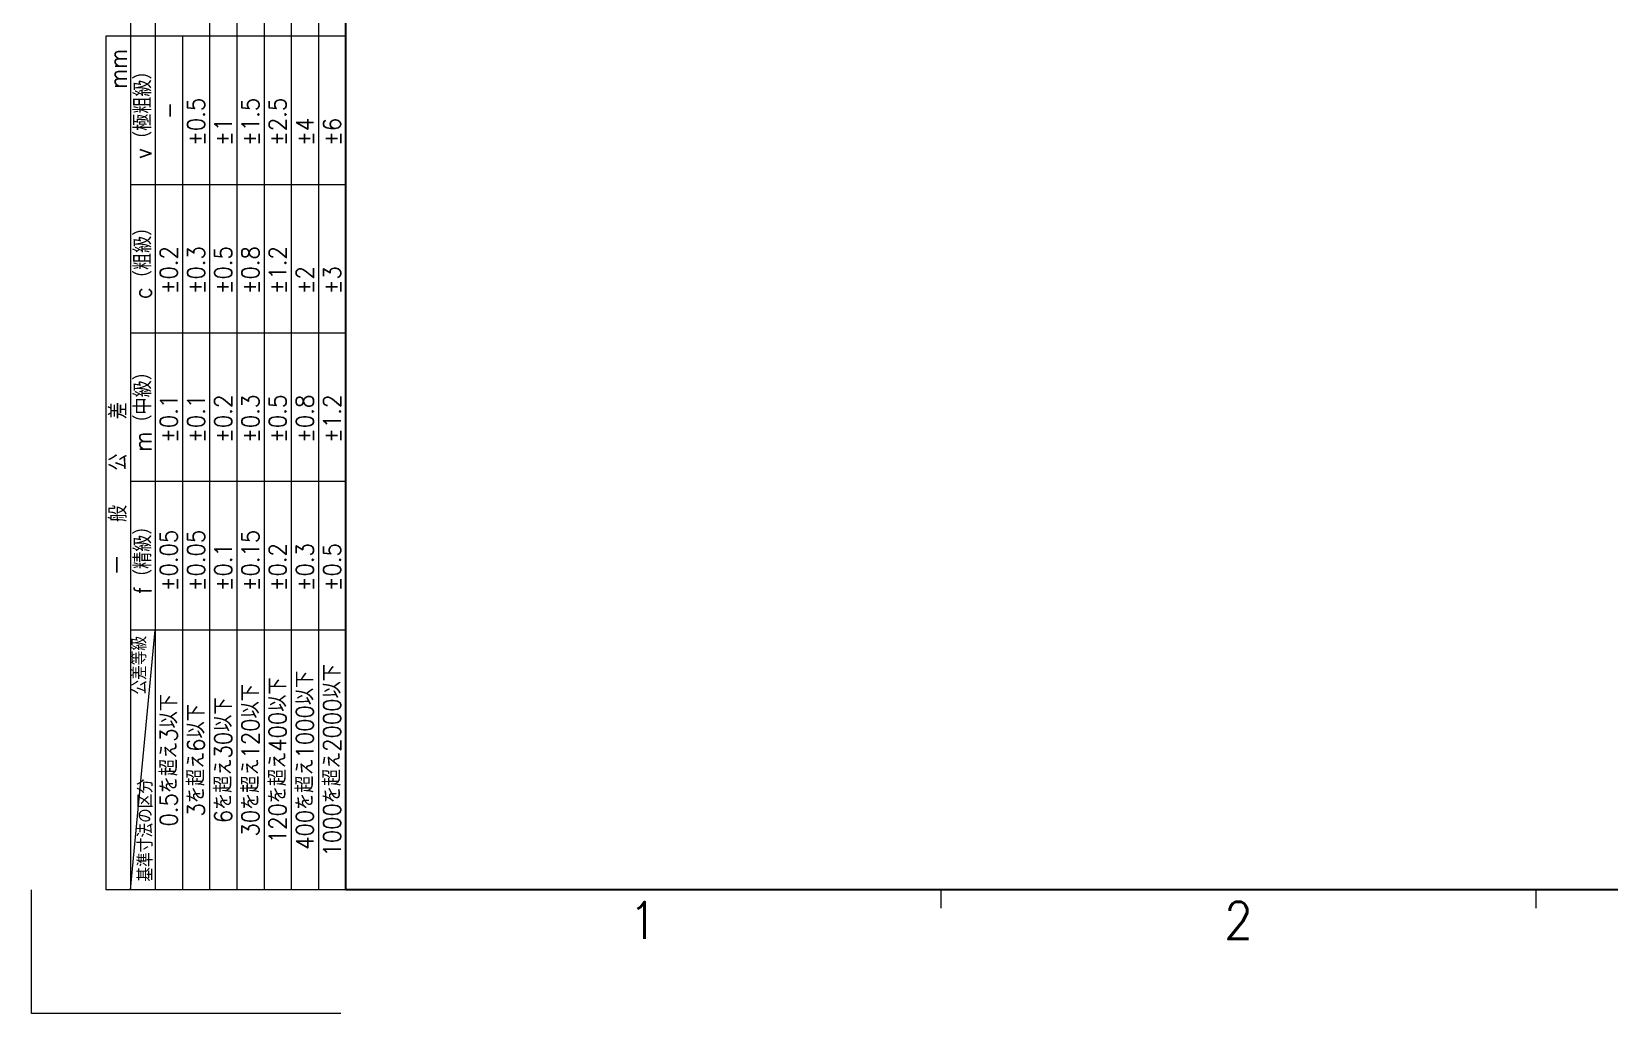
# Model space of a CAD drawing. Header units: millimetres. Extents: x -573 to 3430, y 0 to 3769.
# Drawn here: x 0 to 255.2, y 0 to 158.8 of the extents above; entities that cross this region are included whole.
import ezdxf
from ezdxf.enums import TextEntityAlignment as Align

# ---------------------------------------------------------------- set-up
doc = ezdxf.new("R2010")
doc.units = ezdxf.units.MM
doc.layers.add('AM_BOR', color=7, linetype='Continuous', lineweight=15)
doc.layers.add('トンボ', color=3, linetype='Continuous', lineweight=15, plot=False)
doc.styles.add('TOKURA STANDARD', font='simplex.shx', dxfattribs={"width": 0.9, "bigfont": 'extfont.shx'})

# ---------------------------------------------------------------- blocks, each defined once
blk = doc.blocks.new('TOKURA_JIS_A3_2008')
at = {"layer": 'AM_BOR', "lineweight": 30}
for p, q in [((25.4, 10), (25.4, 287)), ((410.4, 10), (25.4, 10))]:
    blk.add_line(p, q, dxfattribs=at)
at = {"layer": 'AM_BOR', "lineweight": 15}
for p, q in [((8, 134), (8, 79)), ((10, 134), (10, 79)), ((14.4, 134), (14.4, 79)), ((16.6, 134), (16.6, 79)), ((18.8, 134), (18.8, 79)), ((21, 134), (21, 79)), ((23.2, 134), (23.2, 79)), ((6, 79), (6, 10)), ((25.4, 79), (6, 79)), ((8, 79), (8, 10)), ((10, 79), (10, 10)), ((12.2, 79), (12.2, 10)), ((14.4, 79), (14.4, 10)), ((16.6, 79), (16.6, 10)), ((18.8, 79), (18.8, 10)), ((21, 79), (21, 10)), ((23.2, 79), (23.2, 10)), ((25.4, 67), (8, 67)), ((25.4, 55), (8, 55)), ((25.4, 43), (8, 43)), ((8, 10), (10, 31)), ((25.4, 31), (8, 31)), ((25.4, 10), (6, 10))]:
    blk.add_line(p, q, dxfattribs=at)
at = {"layer": 'AM_BOR'}
for p, q in [((73.53, 10), (73.53, 8.5)), ((121.65, 10), (121.65, 8.5))]:
    blk.add_line(p, q, dxfattribs=at)
at = {"layer": 'トンボ'}
for p, q in [((0, 0), (0, 10)), ((25, 0), (0, 0))]:
    blk.add_line(p, q, dxfattribs=at)
at = {"layer": 'AM_BOR', "style": 'TOKURA STANDARD', "width": 0.9}
for s, p in [('1', (49.46, 6.02)), ('2', (97.59, 6.02))]:
    blk.add_text(s, height=3, dxfattribs=at).set_placement(p, align=Align.CENTER)
at = {"layer": 'AM_BOR', "lineweight": 15, "rotation": 90, "style": 'TOKURA STANDARD'}
for s, insert, char_height, width, attachment_point in [('mm', (7, 78), 1.4, 14, 6), ('v（極粗級）', (9, 73), 1.4, 14, 5), ('-', (11.1, 73), 1.4, 8.4178, 5), ('±0.5', (13.3, 70.14), 1.4, 8.4178, 4), ('±1.5', (17.7, 70.14), 1.4, 8.4178, 4), ('±2.5', (19.9, 70.14), 1.4, 8.4178, 4), ('±1', (15.5, 70.14), 1.4, 8.4178, 4), ('±4', (22.1, 70.14), 1.4, 8.4178, 4), ('±6', (24.3, 70.14), 1.4, 8.4178, 4), ('c（粗級）', (9, 61), 1.4, 14, 5), ('±0.2', (11.1, 58.14), 1.4, 8.4178, 4), ('±0.3', (13.3, 58.14), 1.4, 8.4178, 4), ('±0.5', (15.5, 58.14), 1.4, 8.4178, 4), ('±0.8', (17.7, 58.14), 1.4, 8.4178, 4), ('±1.2', (19.9, 58.14), 1.4, 8.4178, 4), ('±2', (22.1, 58.14), 1.4, 8.4178, 4), ('±3', (24.3, 58.14), 1.4, 8.4178, 4), ('m（中級）', (9, 49), 1.4, 14, 5), ('±0.2', (15.5, 46.14), 1.4, 8.4178, 4), ('±0.3', (17.7, 46.14), 1.4, 8.4178, 4), ('±0.5', (19.9, 46.14), 1.4, 8.4178, 4), ('±0.8', (22.1, 46.14), 1.4, 8.4178, 4), ('±1.2', (24.3, 46.14), 1.4, 8.4178, 4), ('一\u3000\u3000般\u3000\u3000公\u3000\u3000差', (7, 42.5), 1.4, 22.0655, 5), ('±0.1', (11.1, 46.14), 1.4, 8.4178, 4), ('±0.1', (13.3, 46.14), 1.4, 8.4178, 4), ('f（精級）', (9, 37), 1.4, 14, 5), ('±0.05', (11.1, 34.14), 1.4, 8.4177, 4), ('±0.05', (13.3, 34.14), 1.4, 8.4177, 4), ('±0.15', (17.7, 34.14), 1.4, 8.4178, 4), ('±0.1', (15.5, 34.14), 1.4, 8.4178, 4), ('±0.2', (19.9, 34.14), 1.4, 8.4178, 4), ('±0.3', (22.1, 34.14), 1.4, 8.4178, 4), ('±0.5', (24.3, 34.14), 1.4, 8.4178, 4), ('公差等級', (8.7, 28.15), 1.2, 6.5931, 5), ('1000を超え2000以下', (24.3, 20.46), 1.4, 27.7098, 5), ('120を超え400以下', (19.9, 20.46), 1.4, 27.7098, 5), ('400を超え1000以下', (22.1, 20.46), 1.4, 27.7098, 5), ('0.5を超え3以下', (11.1, 20.46), 1.4, 27.7098, 5), ('30を超え120以下', (17.7, 20.46), 1.4, 27.7098, 5), ('3を超え6以下', (13.3, 20.46), 1.4, 27.7098, 5), ('6を超え30以下', (15.5, 20.46), 1.4, 27.7098, 5), ('基準寸法の区分', (9.2, 14.81), 1.2, 11.6176, 5)]:
    blk.add_mtext(s, dxfattribs=dict(at, insert=insert, char_height=char_height, width=width, attachment_point=attachment_point))

msp = doc.modelspace()

# ---------------------------------------------------------------- block references
at = {"layer": 'AM_BOR', "lineweight": 0, "xscale": 2, "yscale": 2, "zscale": 2}
msp.add_blockref('TOKURA_JIS_A3_2008', (0, 0), dxfattribs=at)

doc.saveas('drawing.dxf')
